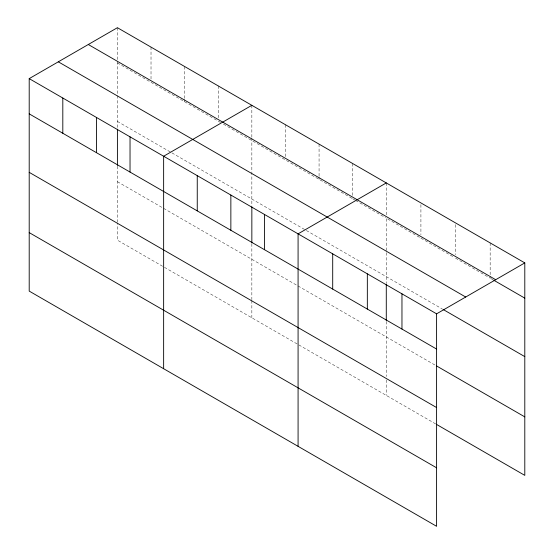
<?xml version="1.0" encoding="UTF-8"?>
<svg xmlns="http://www.w3.org/2000/svg" width="554" height="554" viewBox="0 0 554 554"><rect width="100%" height="100%" fill="white"/><g stroke="black" fill="none" stroke-linecap="round" stroke-linejoin="round"><path stroke-width="0.42" stroke-dasharray="2.77 2.08" d="M117.406 62.927L220.478 122.434M223.463 124.165L351.928 198.332M352.676 198.761L354.913 200.056M355.661 200.486L385.536 217.736M419.44 237.306L386.283 218.165L386.283 283.544M420.915 238.158L454.065 257.298M455.54 258.15L490.165 278.143L490.165 275.567M490.906 278.565L493.115 279.846M117.406 121.423L171.186 152.468M171.934 152.897L305.621 230.083M306.369 230.512L442.279 308.98M117.406 181.684L435.645 365.418M435.645 423.907L117.406 240.173L117.406 222.971M490.165 242.908L490.165 274.708M455.54 224.64L455.54 254.715M420.915 204.648L420.915 234.723M386.283 182.931L386.283 215.589M386.283 321.417L386.283 376.485M386.283 379.926L386.283 395.404M352.676 163.527L352.676 196.185M319.069 144.123L319.069 175.916M319.069 176.781L319.069 179.357M285.455 124.719L285.455 157.378M251.848 105.315L251.848 137.108M251.848 137.967L251.848 205.922M251.848 243.802L251.848 299.728M251.848 300.587L251.848 317.788M218.234 85.912L218.234 118.563M184.627 66.508L184.627 98.3M184.627 99.159L184.627 101.742M151.02 47.104L151.02 79.755M117.406 27.7L117.406 94.755M117.406 95.613L117.406 128.306M117.406 166.186L117.406 222.106"/><path stroke-width="0.83" d="M29.203 78.626L436.594 313.827L436.594 526.3L29.203 291.099L29.203 78.626L117.406 27.7L524.797 262.901L524.797 475.374L436.386 424.329M251.848 105.315L163.638 156.242L163.638 368.715M386.283 182.931L298.08 233.857L298.08 446.33M436.594 313.827L524.797 262.901M88.301 44.507L495.691 279.708M493.849 280.269L524.797 298.135M58.309 61.819L465.699 297.02M443.013 309.409L524.797 356.624M29.203 113.854L436.594 349.062M436.386 365.841L524.797 416.885M29.203 172.342L436.594 407.55M29.203 232.611L436.594 467.811M401.962 293.835L401.962 329.069M386.283 284.403L386.283 320.558M367.337 273.842L367.337 309.077M332.705 253.85L332.705 289.084M264.473 214.453L264.473 249.688M251.848 206.787L251.848 242.943M230.859 195.05L230.859 230.284M197.252 175.646L197.252 210.88M130.031 136.838L130.031 172.065M117.406 129.165L117.406 165.327M96.424 117.434L96.424 152.662M62.81 98.03L62.81 133.258"/></g></svg>
